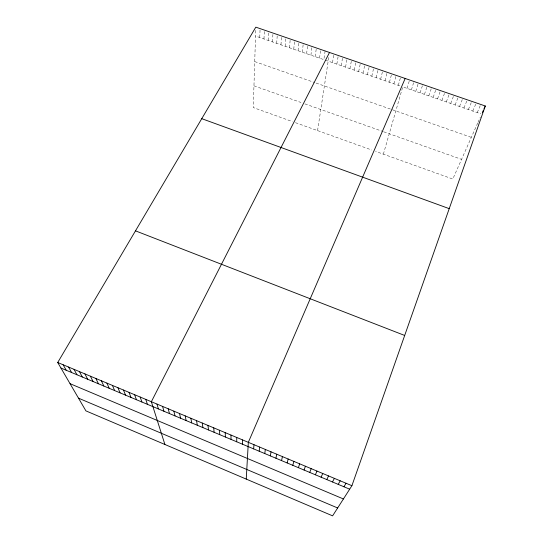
<?xml version="1.0" encoding="UTF-8"?>
<svg xmlns="http://www.w3.org/2000/svg" width="543" height="543" viewBox="0 0 543 543"><rect width="100%" height="100%" fill="white"/><g stroke="black" fill="none" stroke-linecap="round" stroke-linejoin="round"><path stroke-width="0.41" stroke-dasharray="2.71 2.04" d="M255.712 30.388L253.269 107.568L292.426 121.598M259.751 37.508L260.09 28.623M263.979 38.967L264.38 30.096M268.215 40.433L268.676 31.569M272.457 41.892L272.98 33.048M276.699 43.359L277.283 34.528M280.955 44.831L281.6 36.008M285.218 46.298L285.923 37.494M289.487 47.77L290.247 38.981M293.756 49.25L294.584 40.474M298.039 50.723L298.921 41.96M302.322 52.203L303.272 43.46M306.619 53.689L307.63 44.954M310.915 55.169L311.987 46.454M315.225 56.655L316.359 47.954M319.535 58.149L320.73 49.454M325.114 50.961L323.852 59.635L255.529 36.048M317.567 130.598L328.902 56.404M332.513 62.628L333.897 53.981M336.85 64.122L338.303 55.495M341.201 65.628L342.708 57.008M345.552 67.128L347.126 58.522M349.909 68.635L351.552 60.042M354.274 70.142L355.977 61.569M358.651 71.649L360.416 63.09M363.029 73.162L364.862 64.617M367.414 74.676L369.315 66.151M371.806 76.19L373.767 67.678M376.211 77.71L378.233 69.212M380.616 79.23L382.706 70.753M385.028 80.758L387.186 72.287M389.446 82.285L391.673 73.828M393.879 83.812L396.166 75.375M398.311 85.339L400.666 76.923M383.372 154.171L402.75 86.873L480.935 113.86M407.08 88.366L409.565 79.977M411.418 89.867L413.963 81.491M415.755 91.367L418.368 83.004M420.106 92.867L422.787 84.518M424.456 94.367L427.205 86.038M428.821 95.873L431.631 87.559M433.185 97.38L436.063 89.086M437.563 98.894L440.502 90.606M441.941 100.401L444.955 92.14M446.332 101.921L449.407 93.667M450.724 103.435L453.867 95.201M455.129 104.955L458.333 96.735M459.534 106.476L462.806 98.269M463.946 108.003L467.292 99.81M468.371 109.523L471.779 101.358M472.797 111.057L476.272 102.898M477.236 112.584L480.779 104.446M477.691 123.071L452.801 179.041L375.552 151.368M478.023 122.338L480.331 117.139M325.298 60.137L400.53 86.106M254.721 61.59L314.723 82.584M316.101 83.065L471.331 137.372M253.954 85.828L300.965 102.484M304.922 103.883L383.141 131.596M383.82 131.834L461.55 159.37M295.46 122.684L371.65 149.977"/><path stroke-width="0.81" d="M236.721 441.792L236.741 437.475M242.395 444.174L242.531 439.898M246.244 479.096L248.327 442.328L405.173 78.47M253.635 448.891L253.981 444.697M259.194 451.219L259.649 447.072M264.767 453.554L265.33 449.448M270.346 455.896L271.018 451.83M275.939 458.244L276.72 454.219M281.546 460.6L282.428 456.609M287.159 462.955L288.157 459.005M292.786 465.31L293.892 461.407M298.426 467.679L299.641 463.817M304.073 470.048L305.397 466.227M351.905 485.7L485.286 105.994L255.814 27.15L57.714 362.507L85.909 410.875L332.608 515.85L351.905 485.7L57.714 362.507M309.734 472.424L311.173 468.643M315.408 474.799L316.956 471.066M482.333 112.645L483.318 110.426M483.976 108.953L485.286 105.994M321.089 477.188L322.752 473.489M326.784 479.578L328.556 475.926M329.506 52.467L151.354 401.725L164.902 444.486M332.492 481.967L334.379 478.363M338.208 484.37L340.21 480.799M343.936 486.772L346.054 483.25M201.752 118.673L449.231 208.648M135.485 230.85L404.684 335.459M60.945 368.045L349.678 489.182M70.054 383.677L343.42 498.963M78.497 398.162L337.651 507.976M63.131 364.781L66.266 370.278M68.561 367.054L71.601 372.518M74.004 369.328L76.95 374.765M79.454 371.616L82.305 377.012M84.918 373.903L87.667 379.258M90.396 376.19L93.05 381.519M95.88 378.491L98.432 383.779M101.378 380.792L103.835 386.039M106.883 383.1L109.245 388.313M112.408 385.408L114.661 390.587M117.933 387.729L120.098 392.867M123.478 390.044L125.535 395.148M129.03 392.372L130.992 397.435M134.596 394.7L136.456 399.729M140.169 397.035L141.927 402.024M145.762 399.376L147.418 404.325M156.968 404.073L158.42 408.94M162.588 406.429L163.938 411.261M168.221 408.784L169.47 413.576M173.869 411.146L175.016 415.904M179.523 413.515L180.568 418.232M185.197 415.89L186.127 420.567M190.871 418.266L191.706 422.909M196.566 420.655L197.292 425.25M202.267 423.045L202.892 427.599M207.983 425.434L208.498 429.954M213.711 427.83L214.118 432.309M219.453 430.239L219.752 434.671M225.202 432.642L225.399 437.04M230.965 435.058L231.053 439.416"/></g></svg>
